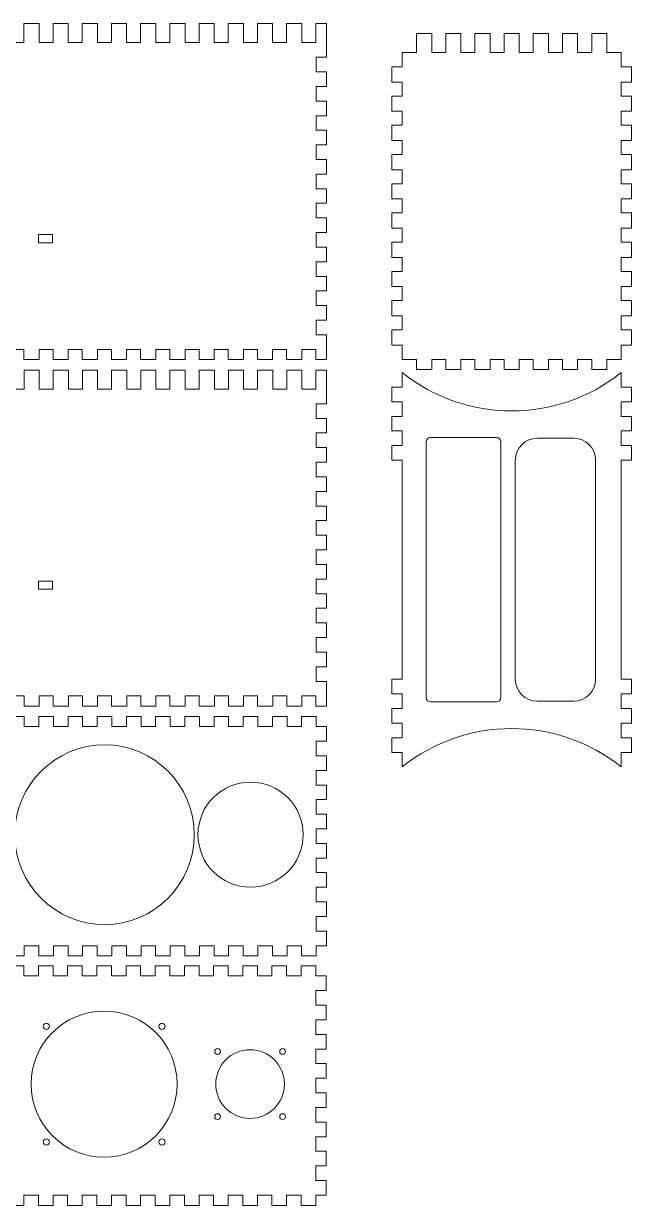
# Model space of a CAD drawing. Header units: millimetres. Extents: x -439 to 571, y -1002 to -135.
# Drawn here: x 155 to 571, y -944 to -135 of the extents above; entities that cross this region are included whole.
import ezdxf

# ---------------------------------------------------------------- set-up
doc = ezdxf.new("R2010")
doc.units = ezdxf.units.MM
doc.layers.add('cuts', color=1, linetype='Continuous', lineweight=20, true_color=0xff0000)

msp = doc.modelspace()

# ---------------------------------------------------------------- linework, layer by layer
at = {"layer": 'cuts'}
for p, q in [((165.2, -135), (154.8, -135)), ((154.8, -135), (154.8, -148)), ((165.2, -148), (165.2, -135)), ((185.2, -135), (174.8, -135)), ((174.8, -135), (174.8, -148)), ((185.2, -148), (185.2, -135)), ((205.2, -135), (194.8, -135)), ((194.8, -135), (194.8, -148)), ((205.2, -148), (205.2, -135)), ((225.2, -135), (214.8, -135)), ((214.8, -135), (214.8, -148)), ((225.2, -148), (225.2, -135)), ((245.2, -135), (234.8, -135)), ((234.8, -135), (234.8, -148)), ((245.2, -148), (245.2, -135)), ((265.2, -135), (254.8, -135)), ((254.8, -135), (254.8, -148)), ((265.2, -148), (265.2, -135)), ((285.2, -135), (274.8, -135)), ((274.8, -135), (274.8, -148)), ((285.2, -148), (285.2, -135)), ((305.2, -135), (294.8, -135)), ((294.8, -135), (294.8, -148)), ((305.2, -148), (305.2, -135)), ((325.2, -135), (314.8, -135)), ((314.8, -135), (314.8, -148)), ((325.2, -148), (325.2, -135)), ((345.2, -135), (334.8, -135)), ((334.8, -135), (334.8, -148)), ((345.2, -148), (345.2, -135)), ((354.8, -135), (354.8, -148)), ((354.8, -135), (362, -135)), ((362, -135), (362, -148)), ((434.13, -141.8), (423.73, -141.8)), ((423.73, -141.8), (423.73, -154.8)), ((434.13, -154.8), (434.13, -141.8)), ((454.13, -141.8), (443.73, -141.8)), ((443.73, -141.8), (443.73, -154.8)), ((454.13, -154.8), (454.13, -141.8)), ((474.13, -141.8), (463.73, -141.8)), ((463.73, -141.8), (463.73, -154.8)), ((474.13, -154.8), (474.13, -141.8)), ((494.13, -141.8), (483.73, -141.8)), ((483.73, -141.8), (483.73, -154.8)), ((494.13, -154.8), (494.13, -141.8)), ((514.13, -141.8), (503.73, -141.8)), ((503.73, -141.8), (503.73, -154.8)), ((514.13, -154.8), (514.13, -141.8)), ((534.13, -141.8), (523.73, -141.8)), ((523.73, -141.8), (523.73, -154.8)), ((534.13, -154.8), (534.13, -141.8)), ((554.13, -141.8), (543.73, -141.8)), ((543.73, -141.8), (543.73, -154.8)), ((554.13, -154.8), (554.13, -141.8)), ((154.8, -148), (145.2, -148)), ((174.8, -148), (165.2, -148)), ((194.8, -148), (185.2, -148)), ((214.8, -148), (205.2, -148)), ((234.8, -148), (225.2, -148)), ((254.8, -148), (245.2, -148)), ((274.8, -148), (265.2, -148)), ((294.8, -148), (285.2, -148)), ((314.8, -148), (305.2, -148)), ((334.8, -148), (325.2, -148)), ((354.8, -148), (345.2, -148)), ((362, -148), (362, -158)), ((362, -158), (355, -158)), ((355, -158), (355, -168)), ((413.93, -154.8), (413.93, -164.6)), ((423.73, -154.8), (413.93, -154.8)), ((443.73, -154.8), (434.13, -154.8)), ((463.73, -154.8), (454.13, -154.8)), ((483.73, -154.8), (474.13, -154.8)), ((503.73, -154.8), (494.13, -154.8)), ((523.73, -154.8), (514.13, -154.8)), ((543.73, -154.8), (534.13, -154.8)), ((563.93, -154.8), (553.93, -154.8)), ((563.93, -154.8), (563.93, -164.6)), ((355, -168), (362, -168)), ((362, -168), (362, -178)), ((406.93, -164.6), (406.93, -175)), ((413.93, -164.6), (407.13, -164.6)), ((563.93, -164.6), (570.73, -164.6)), ((570.93, -164.6), (570.93, -175)), ((406.93, -175), (413.93, -175)), ((413.93, -175), (413.93, -184.6)), ((570.93, -175), (563.93, -175)), ((563.93, -175), (563.93, -184.6)), ((355, -178), (355, -188)), ((362, -178), (355, -178)), ((406.93, -184.6), (406.93, -195)), ((413.93, -184.6), (406.93, -184.6)), ((563.93, -184.6), (570.93, -184.6)), ((570.93, -184.6), (570.93, -195)), ((355, -188), (362, -188)), ((362, -188), (362, -198)), ((355, -198), (355, -208)), ((362, -198), (355, -198)), ((406.93, -195), (413.93, -195)), ((413.93, -195), (413.93, -204.6)), ((570.93, -195), (563.93, -195)), ((563.93, -195), (563.93, -204.6)), ((355, -208), (362, -208)), ((362, -208), (362, -218)), ((406.93, -204.6), (406.93, -215)), ((413.93, -204.6), (406.93, -204.6)), ((563.93, -204.6), (570.93, -204.6)), ((570.93, -204.6), (570.93, -215)), ((355, -218), (355, -228)), ((362, -218), (355, -218)), ((406.93, -215), (413.93, -215)), ((413.93, -215), (413.93, -224.6)), ((570.93, -215), (563.93, -215)), ((563.93, -215), (563.93, -224.6)), ((406.93, -224.6), (406.93, -235)), ((413.93, -224.6), (406.93, -224.6)), ((563.93, -224.6), (570.93, -224.6)), ((570.93, -224.6), (570.93, -235)), ((355, -228), (362, -228)), ((362, -228), (362, -238)), ((355, -238), (355, -248)), ((362, -238), (355, -238)), ((406.93, -235), (413.93, -235)), ((413.93, -235), (413.93, -244.6)), ((570.93, -235), (563.93, -235)), ((563.93, -235), (563.93, -244.6)), ((355, -248), (362, -248)), ((362, -248), (362, -258)), ((406.93, -244.6), (406.93, -255)), ((413.93, -244.6), (406.93, -244.6)), ((563.93, -244.6), (570.93, -244.6)), ((570.93, -244.6), (570.93, -255)), ((355, -258), (355, -268)), ((362, -258), (355, -258)), ((406.93, -255), (413.93, -255)), ((413.93, -255), (413.93, -264.6)), ((570.93, -255), (563.93, -255)), ((563.93, -255), (563.93, -264.6)), ((406.93, -264.6), (406.93, -275)), ((413.93, -264.6), (406.93, -264.6)), ((563.93, -264.6), (570.93, -264.6)), ((570.93, -264.6), (570.93, -275)), ((355, -268), (362, -268)), ((362, -268), (362, -278)), ((406.93, -275), (413.93, -275)), ((413.93, -275), (413.93, -284.6)), ((570.93, -275), (563.93, -275)), ((563.93, -275), (563.93, -284.6)), ((164.8, -279.4), (174.4, -279.4)), ((164.8, -285), (164.8, -279.4)), ((174.4, -279.4), (174.4, -285)), ((355, -278), (355, -288)), ((362, -278), (355, -278)), ((174.4, -285), (164.8, -285)), ((355, -288), (362, -288)), ((362, -288), (362, -298)), ((406.93, -295), (406.93, -284.6)), ((406.93, -284.6), (413.93, -284.6)), ((413.93, -284.6), (406.93, -284.6)), ((570.93, -284.6), (563.93, -284.6)), ((563.93, -284.6), (570.93, -284.6)), ((570.93, -295), (570.93, -284.6)), ((355, -298), (355, -308)), ((362, -298), (355, -298)), ((413.93, -295), (406.93, -295)), ((413.93, -304.6), (413.93, -295)), ((563.93, -304.6), (563.93, -295)), ((563.93, -295), (570.93, -295)), ((406.93, -315), (406.93, -304.6)), ((406.93, -304.6), (413.93, -304.6)), ((570.93, -304.6), (563.93, -304.6)), ((570.93, -315), (570.93, -304.6)), ((355, -308), (362, -308)), ((362, -308), (362, -318)), ((413.93, -315), (406.93, -315)), ((413.93, -324.6), (413.93, -315)), ((563.93, -324.6), (563.93, -315)), ((563.93, -315), (570.93, -315)), ((355, -318), (355, -328)), ((362, -318), (355, -318)), ((355, -328), (362, -328)), ((362, -328), (362, -338)), ((406.93, -335), (406.93, -324.6)), ((406.93, -324.6), (413.93, -324.6)), ((570.93, -324.6), (563.93, -324.6)), ((570.93, -335), (570.93, -324.6)), ((355, -338), (355, -348)), ((362, -338), (355, -338)), ((413.93, -335), (406.93, -335)), ((413.93, -344.6), (413.93, -335)), ((563.93, -344.6), (563.93, -335)), ((563.93, -335), (570.93, -335)), ((406.93, -355), (406.93, -344.6)), ((406.93, -344.6), (413.93, -344.6)), ((570.93, -344.6), (563.93, -344.6)), ((570.93, -355), (570.93, -344.6)), ((355, -348), (362, -348)), ((362, -348), (362, -365)), ((413.93, -355), (407.13, -355)), ((413.93, -364.8), (413.93, -355)), ((563.93, -364.8), (563.93, -355)), ((563.93, -355), (570.73, -355)), ((154.8, -358), (145.2, -358)), ((154.8, -365), (154.8, -358)), ((174.8, -358), (165.2, -358)), ((165.2, -358), (165.2, -365)), ((174.8, -365), (174.8, -358)), ((194.8, -358), (185.2, -358)), ((185.2, -358), (185.2, -365)), ((194.8, -365), (194.8, -358)), ((214.8, -358), (205.2, -358)), ((205.2, -358), (205.2, -365)), ((214.8, -365), (214.8, -358)), ((234.8, -358), (225.2, -358)), ((225.2, -358), (225.2, -365)), ((234.8, -365), (234.8, -358)), ((254.8, -358), (245.2, -358)), ((245.2, -358), (245.2, -365)), ((254.8, -365), (254.8, -358)), ((274.8, -358), (265.2, -358)), ((265.2, -358), (265.2, -365)), ((274.8, -365), (274.8, -358)), ((294.8, -358), (285.2, -358)), ((285.2, -358), (285.2, -365)), ((294.8, -365), (294.8, -358)), ((314.8, -358), (305.2, -358)), ((305.2, -358), (305.2, -365)), ((314.8, -365), (314.8, -358)), ((334.8, -358), (325.2, -358)), ((325.2, -358), (325.2, -365)), ((334.8, -365), (334.8, -358)), ((354.8, -358), (345.2, -358)), ((345.2, -358), (345.2, -365)), ((354.8, -365), (354.8, -358)), ((165.2, -365), (154.8, -365)), ((185.2, -365), (174.8, -365)), ((205.2, -365), (194.8, -365)), ((225.2, -365), (214.8, -365)), ((245.2, -365), (234.8, -365)), ((265.2, -365), (254.8, -365)), ((285.2, -365), (274.8, -365)), ((305.2, -365), (294.8, -365)), ((325.2, -365), (314.8, -365)), ((345.2, -365), (334.8, -365)), ((362, -365), (354.8, -365)), ((423.73, -364.8), (413.93, -364.8)), ((423.73, -371.8), (423.73, -364.8)), ((434.13, -371.8), (423.73, -371.8)), ((443.73, -364.8), (434.13, -364.8)), ((434.13, -364.8), (434.13, -371.8)), ((443.73, -371.8), (443.73, -364.8)), ((454.13, -371.8), (443.73, -371.8)), ((463.73, -364.8), (454.13, -364.8)), ((454.13, -364.8), (454.13, -371.8)), ((463.73, -371.8), (463.73, -364.8)), ((474.13, -371.8), (463.73, -371.8)), ((483.73, -364.8), (474.13, -364.8)), ((474.13, -364.8), (474.13, -371.8)), ((483.73, -371.8), (483.73, -364.8)), ((494.13, -371.8), (483.73, -371.8)), ((503.73, -364.8), (494.13, -364.8)), ((494.13, -364.8), (494.13, -371.8)), ((503.73, -371.8), (503.73, -364.8)), ((514.13, -371.8), (503.73, -371.8)), ((523.73, -364.8), (514.13, -364.8)), ((514.13, -364.8), (514.13, -371.8)), ((523.73, -371.8), (523.73, -364.8)), ((534.13, -371.8), (523.73, -371.8)), ((543.73, -364.8), (534.13, -364.8)), ((534.13, -364.8), (534.13, -371.8)), ((543.73, -371.8), (543.73, -364.8)), ((554.13, -371.8), (543.73, -371.8)), ((563.93, -364.8), (553.93, -364.8)), ((554.13, -364.8), (554.13, -371.8)), ((165.29, -372.19), (154.89, -372.19)), ((154.89, -372.19), (154.89, -385.19)), ((165.29, -385.19), (165.29, -372.19)), ((185.29, -372.19), (174.89, -372.19)), ((174.89, -372.19), (174.89, -385.19)), ((185.29, -385.19), (185.29, -372.19)), ((205.29, -372.19), (194.89, -372.19)), ((194.89, -372.19), (194.89, -385.19)), ((205.29, -385.19), (205.29, -372.19)), ((225.29, -372.19), (214.89, -372.19)), ((214.89, -372.19), (214.89, -385.19)), ((225.29, -385.19), (225.29, -372.19)), ((245.29, -372.19), (234.89, -372.19)), ((234.89, -372.19), (234.89, -385.19)), ((245.29, -385.19), (245.29, -372.19)), ((265.29, -372.19), (254.89, -372.19)), ((254.89, -372.19), (254.89, -385.19)), ((265.29, -385.19), (265.29, -372.19)), ((285.29, -372.19), (274.89, -372.19)), ((274.89, -372.19), (274.89, -385.19)), ((285.29, -385.19), (285.29, -372.19)), ((305.29, -372.19), (294.89, -372.19)), ((294.89, -372.19), (294.89, -385.19)), ((305.29, -385.19), (305.29, -372.19)), ((325.29, -372.19), (314.89, -372.19)), ((314.89, -372.19), (314.89, -385.19)), ((325.29, -385.19), (325.29, -372.19)), ((345.29, -372.19), (334.89, -372.19)), ((334.89, -372.19), (334.89, -385.19)), ((345.29, -385.19), (345.29, -372.19)), ((354.89, -372.19), (354.89, -385.19)), ((354.89, -372.19), (362.09, -372.19)), ((362.09, -372.19), (362.09, -385.19)), ((413.93, -383.8), (413.93, -373.8)), ((563.93, -383.8), (563.93, -373.8)), ((154.89, -385.19), (145.29, -385.19)), ((174.89, -385.19), (165.29, -385.19)), ((194.89, -385.19), (185.29, -385.19)), ((214.89, -385.19), (205.29, -385.19)), ((234.89, -385.19), (225.29, -385.19)), ((254.89, -385.19), (245.29, -385.19)), ((274.89, -385.19), (265.29, -385.19)), ((294.89, -385.19), (285.29, -385.19)), ((314.89, -385.19), (305.29, -385.19)), ((334.89, -385.19), (325.29, -385.19)), ((354.89, -385.19), (345.29, -385.19)), ((362.09, -385.19), (362.09, -395.19)), ((406.93, -393.8), (406.93, -383.8)), ((406.93, -383.8), (413.93, -383.8)), ((570.93, -383.8), (563.93, -383.8)), ((570.93, -393.8), (570.93, -383.8)), ((362.09, -395.19), (355.09, -395.19)), ((355.09, -395.19), (355.09, -405.19)), ((413.93, -393.8), (406.93, -393.8)), ((413.93, -403.8), (413.93, -393.8)), ((563.93, -403.8), (563.93, -393.8)), ((563.93, -393.8), (570.93, -393.8)), ((406.93, -413.8), (406.93, -403.8)), ((406.93, -403.8), (413.93, -403.8)), ((570.93, -403.8), (563.93, -403.8)), ((570.93, -413.8), (570.93, -403.8)), ((355.09, -405.19), (362.09, -405.19)), ((362.09, -405.19), (362.09, -415.19)), ((355.09, -415.19), (355.09, -425.19)), ((362.09, -415.19), (355.09, -415.19)), ((413.93, -413.8), (406.93, -413.8)), ((413.93, -423.8), (413.93, -413.8)), ((478.43, -418.3), (433.43, -418.3)), ((531.43, -418.8), (506.43, -418.8)), ((563.93, -423.8), (563.93, -413.8)), ((563.93, -413.8), (570.93, -413.8)), ((355.09, -425.19), (362.09, -425.19)), ((362.09, -425.19), (362.09, -435.19)), ((406.93, -433.8), (406.93, -423.8)), ((406.93, -423.8), (413.93, -423.8)), ((430.43, -421.3), (430.43, -596.3)), ((481.43, -596.3), (481.43, -421.3)), ((570.93, -423.8), (563.93, -423.8)), ((570.93, -433.8), (570.93, -423.8)), ((355.09, -435.19), (355.09, -445.19)), ((362.09, -435.19), (355.09, -435.19)), ((413.93, -433.8), (406.93, -433.8)), ((413.93, -583.8), (413.93, -433.8)), ((491.43, -433.8), (491.43, -583.8)), ((546.43, -583.8), (546.43, -433.8)), ((563.93, -583.8), (563.93, -433.8)), ((563.93, -433.8), (570.93, -433.8)), ((355.09, -445.19), (362.09, -445.19)), ((362.09, -445.19), (362.09, -455.19)), ((355.09, -455.19), (355.09, -465.19)), ((362.09, -455.19), (355.09, -455.19)), ((355.09, -465.19), (362.09, -465.19)), ((362.09, -465.19), (362.09, -475.19)), ((355.09, -475.19), (355.09, -485.19)), ((362.09, -475.19), (355.09, -475.19)), ((355.09, -485.19), (362.09, -485.19)), ((362.09, -485.19), (362.09, -495.19)), ((355.09, -495.19), (355.09, -505.19)), ((362.09, -495.19), (355.09, -495.19)), ((355.09, -505.19), (362.09, -505.19)), ((362.09, -505.19), (362.09, -515.19)), ((164.89, -516.59), (174.49, -516.59)), ((164.89, -522.19), (164.89, -516.59)), ((174.49, -516.59), (174.49, -522.19)), ((355.09, -515.19), (355.09, -525.19)), ((362.09, -515.19), (355.09, -515.19)), ((174.49, -522.19), (164.89, -522.19)), ((355.09, -525.19), (362.09, -525.19)), ((362.09, -525.19), (362.09, -535.19)), ((355.09, -535.19), (355.09, -545.19)), ((362.09, -535.19), (355.09, -535.19)), ((355.09, -545.19), (362.09, -545.19)), ((362.09, -545.19), (362.09, -555.19)), ((355.09, -555.19), (355.09, -565.19)), ((362.09, -555.19), (355.09, -555.19)), ((355.09, -565.19), (362.09, -565.19)), ((362.09, -565.19), (362.09, -575.19)), ((355.09, -575.19), (355.09, -585.19)), ((362.09, -575.19), (355.09, -575.19)), ((355.09, -585.19), (362.09, -585.19)), ((362.09, -585.19), (362.09, -602.19)), ((406.93, -593.8), (406.93, -583.8)), ((406.93, -583.8), (413.93, -583.8)), ((570.93, -583.8), (563.93, -583.8)), ((570.93, -593.8), (570.93, -583.8)), ((154.89, -595.19), (145.29, -595.19)), ((154.89, -602.19), (154.89, -595.19)), ((174.89, -595.19), (165.29, -595.19)), ((165.29, -595.19), (165.29, -602.19)), ((174.89, -602.19), (174.89, -595.19)), ((194.89, -595.19), (185.29, -595.19)), ((185.29, -595.19), (185.29, -602.19)), ((194.89, -602.19), (194.89, -595.19)), ((214.89, -595.19), (205.29, -595.19)), ((205.29, -595.19), (205.29, -602.19)), ((214.89, -602.19), (214.89, -595.19)), ((234.89, -595.19), (225.29, -595.19)), ((225.29, -595.19), (225.29, -602.19)), ((234.89, -602.19), (234.89, -595.19)), ((254.89, -595.19), (245.29, -595.19)), ((245.29, -595.19), (245.29, -602.19)), ((254.89, -602.19), (254.89, -595.19)), ((274.89, -595.19), (265.29, -595.19)), ((265.29, -595.19), (265.29, -602.19)), ((274.89, -602.19), (274.89, -595.19)), ((294.89, -595.19), (285.29, -595.19)), ((285.29, -595.19), (285.29, -602.19)), ((294.89, -602.19), (294.89, -595.19)), ((314.89, -595.19), (305.29, -595.19)), ((305.29, -595.19), (305.29, -602.19)), ((314.89, -602.19), (314.89, -595.19)), ((334.89, -595.19), (325.29, -595.19)), ((325.29, -595.19), (325.29, -602.19)), ((334.89, -602.19), (334.89, -595.19)), ((354.89, -595.19), (345.29, -595.19)), ((345.29, -595.19), (345.29, -602.19)), ((354.89, -602.19), (354.89, -595.19)), ((413.93, -593.8), (406.93, -593.8)), ((413.93, -603.8), (413.93, -593.8)), ((563.93, -603.8), (563.93, -593.8)), ((563.93, -593.8), (570.93, -593.8)), ((165.29, -602.19), (154.89, -602.19)), ((185.29, -602.19), (174.89, -602.19)), ((205.29, -602.19), (194.89, -602.19)), ((225.29, -602.19), (214.89, -602.19)), ((245.29, -602.19), (234.89, -602.19)), ((265.29, -602.19), (254.89, -602.19)), ((285.29, -602.19), (274.89, -602.19)), ((305.29, -602.19), (294.89, -602.19)), ((325.29, -602.19), (314.89, -602.19)), ((345.29, -602.19), (334.89, -602.19)), ((362.09, -602.19), (354.89, -602.19)), ((406.93, -613.8), (406.93, -603.8)), ((406.93, -603.8), (413.93, -603.8)), ((433.43, -599.3), (478.43, -599.3)), ((506.43, -598.8), (531.43, -598.8)), ((570.93, -603.8), (563.93, -603.8)), ((570.93, -613.8), (570.93, -603.8)), ((145.06, -609.14), (155.06, -609.14)), ((155.06, -609.14), (155.06, -616.14)), ((165.06, -609.14), (175.06, -609.14)), ((165.06, -616.14), (165.06, -609.14)), ((175.06, -609.14), (175.06, -616.14)), ((185.06, -609.14), (195.06, -609.14)), ((185.06, -616.14), (185.06, -609.14)), ((195.06, -609.14), (195.06, -616.14)), ((205.06, -609.14), (215.06, -609.14)), ((205.06, -616.14), (205.06, -609.14)), ((215.06, -609.14), (215.06, -616.14)), ((225.06, -609.14), (235.06, -609.14)), ((225.06, -616.14), (225.06, -609.14)), ((235.06, -609.14), (235.06, -616.14)), ((245.06, -609.14), (255.06, -609.14)), ((245.06, -616.14), (245.06, -609.14)), ((255.06, -609.14), (255.06, -616.14)), ((265.06, -609.14), (275.06, -609.14)), ((265.06, -616.14), (265.06, -609.14)), ((275.06, -609.14), (275.06, -616.14)), ((285.06, -609.14), (295.06, -609.14)), ((285.06, -616.14), (285.06, -609.14)), ((295.06, -609.14), (295.06, -616.14)), ((305.06, -609.14), (315.06, -609.14)), ((305.06, -616.14), (305.06, -609.14)), ((315.06, -609.14), (315.06, -616.14)), ((325.06, -609.14), (335.06, -609.14)), ((325.06, -616.14), (325.06, -609.14)), ((335.06, -609.14), (335.06, -616.14)), ((345.06, -609.14), (355.06, -609.14)), ((345.06, -616.14), (345.06, -609.14)), ((355.06, -609.14), (355.06, -616.14)), ((413.93, -613.8), (406.93, -613.8)), ((413.93, -623.8), (413.93, -613.8)), ((563.93, -623.8), (563.93, -613.8)), ((563.93, -613.8), (570.93, -613.8)), ((155.06, -616.14), (165.06, -616.14)), ((175.06, -616.14), (185.06, -616.14)), ((195.06, -616.14), (205.06, -616.14)), ((215.06, -616.14), (225.06, -616.14)), ((235.06, -616.14), (245.06, -616.14)), ((255.06, -616.14), (265.06, -616.14)), ((275.06, -616.14), (285.06, -616.14)), ((295.06, -616.14), (305.06, -616.14)), ((315.06, -616.14), (325.06, -616.14)), ((335.06, -616.14), (345.06, -616.14)), ((362.06, -616.14), (355.06, -616.14)), ((362.06, -626.14), (362.06, -616.14)), ((362.06, -626.14), (355.06, -626.14)), ((355.06, -626.14), (355.06, -636.14)), ((406.93, -633.8), (406.93, -623.8)), ((406.93, -623.8), (413.93, -623.8)), ((570.93, -623.8), (563.93, -623.8)), ((570.93, -633.8), (570.93, -623.8)), ((355.06, -636.14), (362.06, -636.14)), ((362.06, -636.14), (362.06, -646.14)), ((413.93, -633.8), (406.93, -633.8)), ((413.93, -643.8), (413.93, -633.8)), ((563.93, -643.8), (563.93, -633.8)), ((563.93, -633.8), (570.93, -633.8)), ((362.06, -646.14), (355.06, -646.14)), ((355.06, -646.14), (355.06, -656.14)), ((355.06, -656.14), (362.06, -656.14)), ((362.06, -656.14), (362.06, -666.14)), ((362.06, -666.14), (355.06, -666.14)), ((355.06, -666.14), (355.06, -676.14)), ((355.06, -676.14), (362.06, -676.14)), ((362.06, -676.14), (362.06, -686.14)), ((362.06, -686.14), (355.06, -686.14)), ((355.06, -686.14), (355.06, -696.14)), ((355.06, -696.14), (362.06, -696.14)), ((362.06, -696.14), (362.06, -706.14)), ((362.06, -706.14), (355.06, -706.14)), ((355.06, -706.14), (355.06, -716.14)), ((355.06, -716.14), (362.06, -716.14)), ((362.06, -716.14), (362.06, -726.14)), ((362.06, -726.14), (355.06, -726.14)), ((355.06, -726.14), (355.06, -736.14)), ((355.06, -736.14), (362.06, -736.14)), ((362.06, -736.14), (362.06, -746.14)), ((362.06, -746.14), (355.06, -746.14)), ((355.06, -746.14), (355.06, -756.14)), ((355.06, -756.14), (362.06, -756.14)), ((362.06, -766.14), (362.06, -756.14)), ((155.06, -773.14), (155.06, -766.14)), ((155.06, -766.14), (165.06, -766.14)), ((165.06, -766.14), (165.06, -773.14)), ((175.06, -773.14), (175.06, -766.14)), ((175.06, -766.14), (185.06, -766.14)), ((185.06, -766.14), (185.06, -773.14)), ((195.06, -773.14), (195.06, -766.14)), ((195.06, -766.14), (205.06, -766.14)), ((205.06, -766.14), (205.06, -773.14)), ((215.06, -773.14), (215.06, -766.14)), ((215.06, -766.14), (225.06, -766.14)), ((225.06, -766.14), (225.06, -773.14)), ((235.06, -773.14), (235.06, -766.14)), ((235.06, -766.14), (245.06, -766.14)), ((245.06, -766.14), (245.06, -773.14)), ((255.06, -773.14), (255.06, -766.14)), ((255.06, -766.14), (265.06, -766.14)), ((265.06, -766.14), (265.06, -773.14)), ((275.06, -773.14), (275.06, -766.14)), ((275.06, -766.14), (285.06, -766.14)), ((285.06, -766.14), (285.06, -773.14)), ((295.06, -773.14), (295.06, -766.14)), ((295.06, -766.14), (305.06, -766.14)), ((305.06, -766.14), (305.06, -773.14)), ((315.06, -773.14), (315.06, -766.14)), ((315.06, -766.14), (325.06, -766.14)), ((325.06, -766.14), (325.06, -773.14)), ((335.06, -773.14), (335.06, -766.14)), ((335.06, -766.14), (345.06, -766.14)), ((345.06, -766.14), (345.06, -773.14)), ((355.06, -773.14), (355.06, -766.14)), ((355.06, -766.14), (362.06, -766.14)), ((145.06, -773.14), (155.06, -773.14)), ((165.06, -773.14), (175.06, -773.14)), ((185.06, -773.14), (195.06, -773.14)), ((205.06, -773.14), (215.06, -773.14)), ((225.06, -773.14), (235.06, -773.14)), ((245.06, -773.14), (255.06, -773.14)), ((265.06, -773.14), (275.06, -773.14)), ((285.06, -773.14), (295.06, -773.14)), ((305.06, -773.14), (315.06, -773.14)), ((325.06, -773.14), (335.06, -773.14)), ((345.06, -773.14), (355.06, -773.14)), ((144.76, -779.87), (154.76, -779.87)), ((154.76, -779.87), (154.76, -786.87)), ((164.76, -779.87), (174.76, -779.87)), ((164.76, -786.87), (164.76, -779.87)), ((174.76, -779.87), (174.76, -786.87)), ((184.76, -779.87), (194.76, -779.87)), ((184.76, -786.87), (184.76, -779.87)), ((194.76, -779.87), (194.76, -786.87)), ((204.76, -779.87), (214.76, -779.87)), ((204.76, -786.87), (204.76, -779.87)), ((214.76, -779.87), (214.76, -786.87)), ((224.76, -779.87), (234.76, -779.87)), ((224.76, -786.87), (224.76, -779.87)), ((234.76, -779.87), (234.76, -786.87)), ((244.76, -779.87), (254.76, -779.87)), ((244.76, -786.87), (244.76, -779.87)), ((254.76, -779.87), (254.76, -786.87)), ((264.76, -779.87), (274.76, -779.87)), ((264.76, -786.87), (264.76, -779.87)), ((274.76, -779.87), (274.76, -786.87)), ((284.76, -779.87), (294.76, -779.87)), ((284.76, -786.87), (284.76, -779.87)), ((294.76, -779.87), (294.76, -786.87)), ((304.76, -779.87), (314.76, -779.87)), ((304.76, -786.87), (304.76, -779.87)), ((314.76, -779.87), (314.76, -786.87)), ((324.76, -779.87), (334.76, -779.87)), ((324.76, -786.87), (324.76, -779.87)), ((334.76, -779.87), (334.76, -786.87)), ((344.76, -779.87), (354.76, -779.87)), ((344.76, -786.87), (344.76, -779.87)), ((354.76, -779.87), (354.76, -786.87)), ((154.76, -786.87), (164.76, -786.87)), ((174.76, -786.87), (184.76, -786.87)), ((194.76, -786.87), (204.76, -786.87)), ((214.76, -786.87), (224.76, -786.87)), ((234.76, -786.87), (244.76, -786.87)), ((254.76, -786.87), (264.76, -786.87)), ((274.76, -786.87), (284.76, -786.87)), ((294.76, -786.87), (304.76, -786.87)), ((314.76, -786.87), (324.76, -786.87)), ((334.76, -786.87), (344.76, -786.87)), ((361.76, -786.87), (354.76, -786.87)), ((361.76, -796.87), (361.76, -786.87)), ((361.76, -796.87), (354.76, -796.87)), ((354.76, -796.87), (354.76, -806.87)), ((354.76, -806.87), (361.76, -806.87)), ((361.76, -806.87), (361.76, -816.87)), ((361.76, -816.87), (354.76, -816.87)), ((354.76, -816.87), (354.76, -826.87)), ((354.76, -826.87), (361.76, -826.87)), ((361.76, -826.87), (361.76, -836.87)), ((361.76, -836.87), (354.76, -836.87)), ((354.76, -836.87), (354.76, -846.87)), ((354.76, -846.87), (361.76, -846.87)), ((361.76, -846.87), (361.76, -856.87)), ((361.76, -856.87), (354.76, -856.87)), ((354.76, -856.87), (354.76, -866.87)), ((354.76, -866.87), (361.76, -866.87)), ((361.76, -866.87), (361.76, -876.87)), ((361.76, -876.87), (354.76, -876.87)), ((354.76, -876.87), (354.76, -886.87)), ((354.76, -886.87), (361.76, -886.87)), ((361.76, -886.87), (361.76, -896.87)), ((361.76, -896.87), (354.76, -896.87)), ((354.76, -896.87), (354.76, -906.87)), ((354.76, -906.87), (361.76, -906.87)), ((361.76, -906.87), (361.76, -916.87)), ((361.76, -916.87), (354.76, -916.87)), ((354.76, -916.87), (354.76, -926.87)), ((354.76, -926.87), (361.76, -926.87)), ((361.76, -936.87), (361.76, -926.87)), ((154.76, -943.87), (154.76, -936.87)), ((154.76, -936.87), (164.76, -936.87)), ((164.76, -936.87), (164.76, -943.87)), ((174.76, -943.87), (174.76, -936.87)), ((174.76, -936.87), (184.76, -936.87)), ((184.76, -936.87), (184.76, -943.87)), ((194.76, -943.87), (194.76, -936.87)), ((194.76, -936.87), (204.76, -936.87)), ((204.76, -936.87), (204.76, -943.87)), ((214.76, -943.87), (214.76, -936.87)), ((214.76, -936.87), (224.76, -936.87)), ((224.76, -936.87), (224.76, -943.87)), ((234.76, -943.87), (234.76, -936.87)), ((234.76, -936.87), (244.76, -936.87)), ((244.76, -936.87), (244.76, -943.87)), ((254.76, -943.87), (254.76, -936.87)), ((254.76, -936.87), (264.76, -936.87)), ((264.76, -936.87), (264.76, -943.87)), ((274.76, -943.87), (274.76, -936.87)), ((274.76, -936.87), (284.76, -936.87)), ((284.76, -936.87), (284.76, -943.87)), ((294.76, -943.87), (294.76, -936.87)), ((294.76, -936.87), (304.76, -936.87)), ((304.76, -936.87), (304.76, -943.87)), ((314.76, -943.87), (314.76, -936.87)), ((314.76, -936.87), (324.76, -936.87)), ((324.76, -936.87), (324.76, -943.87)), ((334.76, -943.87), (334.76, -936.87)), ((334.76, -936.87), (344.76, -936.87)), ((344.76, -936.87), (344.76, -943.87)), ((354.76, -943.87), (354.76, -936.87)), ((354.76, -936.87), (361.76, -936.87)), ((144.76, -943.87), (154.76, -943.87)), ((164.76, -943.87), (174.76, -943.87)), ((184.76, -943.87), (194.76, -943.87)), ((204.76, -943.87), (214.76, -943.87)), ((224.76, -943.87), (234.76, -943.87)), ((244.76, -943.87), (254.76, -943.87)), ((264.76, -943.87), (274.76, -943.87)), ((284.76, -943.87), (294.76, -943.87)), ((304.76, -943.87), (314.76, -943.87)), ((324.76, -943.87), (334.76, -943.87)), ((344.76, -943.87), (354.76, -943.87))]:
    msp.add_line(p, q, dxfattribs=at)
for centre, radius in [((210.06, -690.14), 61.5), ((310.06, -690.14), 36), ((209.76, -860.87), 50), ((170.17, -821.27), 2.15), ((249.36, -821.27), 2.15), ((287.49, -838.6), 2), ((309.76, -860.87), 23.5), ((332.04, -838.6), 2), ((287.49, -883.14), 2), ((332.04, -883.14), 2), ((170.17, -900.47), 2.15), ((249.36, -900.47), 2.15)]:
    msp.add_circle(centre, radius, dxfattribs=at)
for centre, radius, start, end in [((488.93, -280.13), 120, 231.31781, 308.68219), ((433.43, -421.3), 3, 90, 180), ((478.43, -421.3), 3, 0, 90), ((506.43, -433.8), 15, 90, 180), ((531.43, -433.8), 15, 0, 90), ((506.43, -583.8), 15, 180, 270), ((531.43, -583.8), 15, 270, 0), ((433.43, -596.3), 3, 180, 270), ((478.43, -596.3), 3, 270, 0), ((488.93, -737.48), 120, 51.31781, 128.68219)]:
    msp.add_arc(centre, radius, start, end, dxfattribs=at)

doc.saveas('drawing.dxf')
